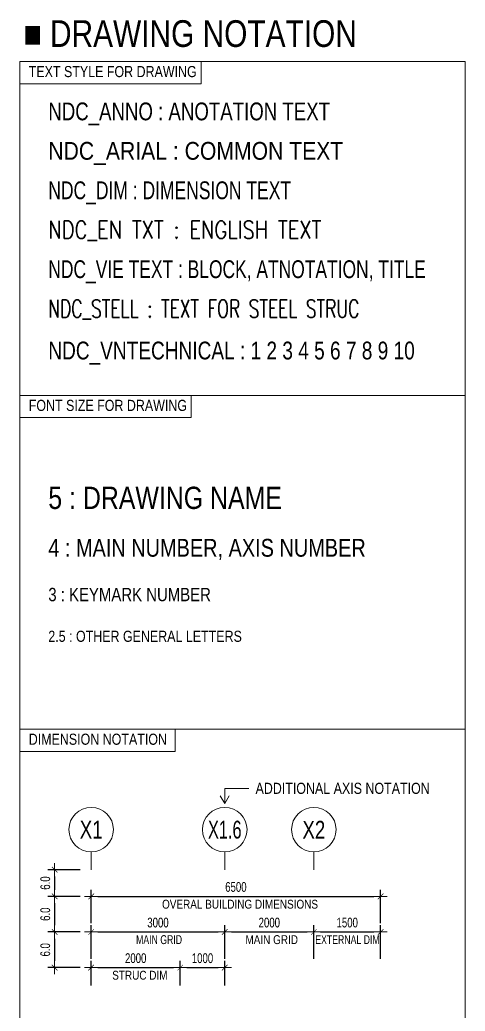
# Model space of a CAD drawing. Header units: millimetres. Extents: x -642477 to 1168880, y -27982 to 330379.
# Drawn here: x -498900 to -488900, y 68338 to 90611 of the extents above; entities that cross this region are included whole.
import ezdxf
from ezdxf.enums import TextEntityAlignment as Align

# ---------------------------------------------------------------- set-up
doc = ezdxf.new("R2010")
doc.units = ezdxf.units.MM
doc.linetypes.add('CENTER2', pattern=[1.125, 0.75, -0.125, 0.125, -0.125])
doc.layers.get('Defpoints').update_dxf_attribs({"color": 151, "lineweight": 9})
for name, color, linetype, lineweight in [('NDC_FRAME', 7, 'Continuous', 20), ('NDC_S_ANNO', 7, 'Continuous', 20), ('NDC_S_AXIS', 5, 'CENTER2', 13), ('NDC_S_DIM', 1, 'Continuous', 15), ('NDC_S_SYMBOL', 1, 'Continuous', 15), ('NDC_S_TEXT SYMBOL', 7, 'Continuous', 20), ('NDC_S_VN TEXT', 7, 'Continuous', 20)]:
    doc.layers.add(name, color=color, linetype=linetype, lineweight=lineweight)
doc.styles.add('NDC_ANNO', font='', dxfattribs={"width": 0.8})
doc.styles.add('NDC_ARIAL', font='arial.ttf', dxfattribs={"width": 0.85})
doc.styles.add('NDC_DIM', font='', dxfattribs={"width": 0.75})
doc.styles.add('NDC_EN TXT', font='romans.shx', dxfattribs={"width": 0.8})
doc.styles.add('NDC_STEEL', font='romans.shx', dxfattribs={"width": 0.8})
doc.styles.add('NDC_VIE TXT', font='arial.ttf', dxfattribs={"width": 0.8})
doc.styles.add('NDC_VNTEKNICAL', font='', dxfattribs={"width": 0.8})
doc.styles.get('NDC_ANNO').set_extended_font_data('Dotum')
doc.styles.get('NDC_DIM').set_extended_font_data('Dotum')
doc.styles.get('NDC_VNTEKNICAL').set_extended_font_data('.VnTeknical')
doc.dimstyles.new('NDC_dim_100', dxfattribs={"dimscale": 100, "dimtxt": 2.2, "dimasz": 1.5, "dimexe": 1.5, "dimexo": 2.5, "dimgap": 1, "dimtad": 1, "dimdec": 0, "dimzin": 0, "dimdsep": 46, "dimtxsty": 'NDC_DIM', "dimblk": 'DIMMARK', "dimcen": 0.09, "dimdle": 1.2, "dimclrd": 1, "dimclre": 1, "dimclrt": 3, "dimadec": 0, "dimazin": 0, "dimtfac": 1, "dimtdec": 0, "dimtix": 1, "dimtofl": 0, "dimtmove": 0, "dimatfit": 3, "dimfxl": 6, "dimfxlon": 1, "dimtolj": 1, "dimtzin": 0, "dimarcsym": 0})

# ---------------------------------------------------------------- blocks, each defined once
blk = doc.blocks.new('DIMMARK')
at = {"layer": 'NDC_S_DIM', "color": 1}
blk.add_line((-1.5, 0), (1, 0), dxfattribs=at)
at = {"layer": 'NDC_S_DIM', "color": 2, "const_width": 0.1}
blk.add_lwpolyline([(-0.42, -0.42), (0.42, 0.42)], dxfattribs=at)
blk = doc.blocks.new('*D177')
at = {"layer": 'Defpoints', "color": 0, "transparency": 16777216}
for p in [(-495298, 69317), (-497298, 68662), (-495298, 68662)]:
    blk.add_point(p, dxfattribs=at)
at = {"layer": 'NDC_S_DIM', "color": 1, "lineweight": -2, "transparency": 16777216}
for p, q in [((-497298, 68912), (-497298, 69467)), ((-497148, 69317), (-495448, 69317)), ((-495298, 68912), (-495298, 69467))]:
    blk.add_line(p, q, dxfattribs=at)
at = {"layer": 'NDC_S_DIM', "color": 1, "lineweight": -2, "transparency": 16777216, "xscale": 150, "yscale": 150, "zscale": 150, "rotation": 180}
blk.add_blockref('DIMMARK', (-497298, 69317), dxfattribs=at)
at = {"layer": 'NDC_S_DIM', "color": 1, "lineweight": -2, "transparency": 16777216, "xscale": 150, "yscale": 150, "zscale": 150}
blk.add_blockref('DIMMARK', (-495298, 69317), dxfattribs=at)
at = {"layer": 'NDC_S_DIM', "color": 3, "transparency": 16777216, "insert": (-496298, 69528), "char_height": 220, "attachment_point": 5, "style": 'NDC_DIM'}
blk.add_mtext('\\A1;2000', dxfattribs=at)
blk = doc.blocks.new('*D178')
at = {"layer": 'Defpoints', "color": 0, "transparency": 16777216}
for p in [(-494298, 70117), (-497298, 68662), (-494298, 68662)]:
    blk.add_point(p, dxfattribs=at)
at = {"layer": 'NDC_S_DIM', "color": 1, "lineweight": -2, "transparency": 16777216}
for p, q in [((-497298, 69517), (-497298, 70267)), ((-494298, 69517), (-494298, 70267)), ((-497148, 70117), (-494448, 70117))]:
    blk.add_line(p, q, dxfattribs=at)
at = {"layer": 'NDC_S_DIM', "color": 1, "lineweight": -2, "transparency": 16777216, "xscale": 150, "yscale": 150, "zscale": 150, "rotation": 180}
blk.add_blockref('DIMMARK', (-497298, 70117), dxfattribs=at)
at = {"layer": 'NDC_S_DIM', "color": 1, "lineweight": -2, "transparency": 16777216, "xscale": 150, "yscale": 150, "zscale": 150}
blk.add_blockref('DIMMARK', (-494298, 70117), dxfattribs=at)
at = {"layer": 'NDC_S_DIM', "color": 3, "transparency": 16777216, "insert": (-495798, 70328), "char_height": 220, "attachment_point": 5, "style": 'NDC_DIM'}
blk.add_mtext('\\A1;3000', dxfattribs=at)
blk = doc.blocks.new('*D179')
at = {"layer": 'Defpoints', "color": 0, "transparency": 16777216}
for p in [(-490798, 70917), (-497298, 68662), (-490798, 68662)]:
    blk.add_point(p, dxfattribs=at)
at = {"layer": 'NDC_S_DIM', "color": 1, "lineweight": -2, "transparency": 16777216}
for p, q in [((-497298, 70317), (-497298, 71067)), ((-490798, 70317), (-490798, 71067)), ((-497148, 70917), (-490948, 70917))]:
    blk.add_line(p, q, dxfattribs=at)
at = {"layer": 'NDC_S_DIM', "color": 1, "lineweight": -2, "transparency": 16777216, "xscale": 150, "yscale": 150, "zscale": 150, "rotation": 180}
blk.add_blockref('DIMMARK', (-497298, 70917), dxfattribs=at)
at = {"layer": 'NDC_S_DIM', "color": 1, "lineweight": -2, "transparency": 16777216, "xscale": 150, "yscale": 150, "zscale": 150}
blk.add_blockref('DIMMARK', (-490798, 70917), dxfattribs=at)
at = {"layer": 'NDC_S_DIM', "color": 3, "transparency": 16777216, "insert": (-494048, 71128), "char_height": 220, "attachment_point": 5, "style": 'NDC_DIM'}
blk.add_mtext('\\A1;6500', dxfattribs=at)
blk = doc.blocks.new('*D180')
at = {"layer": 'Defpoints', "color": 0, "transparency": 16777216}
for p in [(-497298, 70117), (-498118, 69317), (-497298, 69317)]:
    blk.add_point(p, dxfattribs=at)
at = {"layer": 'NDC_S_DIM', "color": 1, "lineweight": -2, "transparency": 16777216}
for p, q in [((-497548, 70117), (-498268, 70117)), ((-498118, 69967), (-498118, 69467)), ((-497548, 69317), (-498268, 69317))]:
    blk.add_line(p, q, dxfattribs=at)
at = {"layer": 'NDC_S_DIM', "color": 1, "lineweight": -2, "transparency": 16777216, "xscale": 150, "yscale": 150, "zscale": 150}
for p, rotation in [((-498118, 70117), 90), ((-498118, 69317), 270)]:
    blk.add_blockref('DIMMARK', p, dxfattribs=dict(at, rotation=rotation))
at = {"layer": 'NDC_S_DIM', "color": 3, "transparency": 16777216, "insert": (-498328, 69717), "char_height": 220, "attachment_point": 5, "rotation": 90, "style": 'NDC_DIM'}
blk.add_mtext('\\A1;6.0', dxfattribs=at)
blk = doc.blocks.new('*D181')
at = {"layer": 'Defpoints', "color": 0, "transparency": 16777216}
for p in [(-497298, 70917), (-498118, 70117), (-497298, 70117)]:
    blk.add_point(p, dxfattribs=at)
at = {"layer": 'NDC_S_DIM', "color": 1, "lineweight": -2, "transparency": 16777216}
for p, q in [((-497548, 70917), (-498268, 70917)), ((-498118, 70767), (-498118, 70267)), ((-497548, 70117), (-498268, 70117))]:
    blk.add_line(p, q, dxfattribs=at)
at = {"layer": 'NDC_S_DIM', "color": 1, "lineweight": -2, "transparency": 16777216, "xscale": 150, "yscale": 150, "zscale": 150}
for p, rotation in [((-498118, 70917), 90), ((-498118, 70117), 270)]:
    blk.add_blockref('DIMMARK', p, dxfattribs=dict(at, rotation=rotation))
at = {"layer": 'NDC_S_DIM', "color": 3, "transparency": 16777216, "insert": (-498328, 70517), "char_height": 220, "attachment_point": 5, "rotation": 90, "style": 'NDC_DIM'}
blk.add_mtext('\\A1;6.0', dxfattribs=at)
blk = doc.blocks.new('*D182')
at = {"layer": 'Defpoints', "color": 0, "transparency": 16777216}
for p in [(-492298, 70117), (-494298, 68662), (-492298, 68662)]:
    blk.add_point(p, dxfattribs=at)
at = {"layer": 'NDC_S_DIM', "color": 1, "lineweight": -2, "transparency": 16777216}
for p, q in [((-494298, 69517), (-494298, 70267)), ((-492298, 69517), (-492298, 70267)), ((-494148, 70117), (-492448, 70117))]:
    blk.add_line(p, q, dxfattribs=at)
at = {"layer": 'NDC_S_DIM', "color": 1, "lineweight": -2, "transparency": 16777216, "xscale": 150, "yscale": 150, "zscale": 150, "rotation": 180}
blk.add_blockref('DIMMARK', (-494298, 70117), dxfattribs=at)
at = {"layer": 'NDC_S_DIM', "color": 1, "lineweight": -2, "transparency": 16777216, "xscale": 150, "yscale": 150, "zscale": 150}
blk.add_blockref('DIMMARK', (-492298, 70117), dxfattribs=at)
at = {"layer": 'NDC_S_DIM', "color": 3, "transparency": 16777216, "insert": (-493298, 70328), "char_height": 220, "attachment_point": 5, "style": 'NDC_DIM'}
blk.add_mtext('\\A1;2000', dxfattribs=at)
blk = doc.blocks.new('*D183')
at = {"layer": 'Defpoints', "color": 0, "transparency": 16777216}
for p in [(-490798, 70117), (-492298, 68662), (-490798, 68662)]:
    blk.add_point(p, dxfattribs=at)
at = {"layer": 'NDC_S_DIM', "color": 1, "lineweight": -2, "transparency": 16777216}
for p, q in [((-492298, 69517), (-492298, 70267)), ((-490798, 69517), (-490798, 70267)), ((-492148, 70117), (-490948, 70117))]:
    blk.add_line(p, q, dxfattribs=at)
at = {"layer": 'NDC_S_DIM', "color": 1, "lineweight": -2, "transparency": 16777216, "xscale": 150, "yscale": 150, "zscale": 150, "rotation": 180}
blk.add_blockref('DIMMARK', (-492298, 70117), dxfattribs=at)
at = {"layer": 'NDC_S_DIM', "color": 1, "lineweight": -2, "transparency": 16777216, "xscale": 150, "yscale": 150, "zscale": 150}
blk.add_blockref('DIMMARK', (-490798, 70117), dxfattribs=at)
at = {"layer": 'NDC_S_DIM', "color": 3, "transparency": 16777216, "insert": (-491548, 70328), "char_height": 220, "attachment_point": 5, "style": 'NDC_DIM'}
blk.add_mtext('\\A1;1500', dxfattribs=at)
blk = doc.blocks.new('*D184')
at = {"layer": 'Defpoints', "color": 0, "transparency": 16777216}
for p in [(-494298, 69317), (-495298, 68662), (-494298, 68662)]:
    blk.add_point(p, dxfattribs=at)
at = {"layer": 'NDC_S_DIM', "color": 1, "lineweight": -2, "transparency": 16777216}
for p, q in [((-495298, 68912), (-495298, 69467)), ((-495148, 69317), (-494448, 69317)), ((-494298, 68912), (-494298, 69467))]:
    blk.add_line(p, q, dxfattribs=at)
at = {"layer": 'NDC_S_DIM', "color": 1, "lineweight": -2, "transparency": 16777216, "xscale": 150, "yscale": 150, "zscale": 150, "rotation": 180}
blk.add_blockref('DIMMARK', (-495298, 69317), dxfattribs=at)
at = {"layer": 'NDC_S_DIM', "color": 1, "lineweight": -2, "transparency": 16777216, "xscale": 150, "yscale": 150, "zscale": 150}
blk.add_blockref('DIMMARK', (-494298, 69317), dxfattribs=at)
at = {"layer": 'NDC_S_DIM', "color": 3, "transparency": 16777216, "insert": (-494798, 69528), "char_height": 220, "attachment_point": 5, "style": 'NDC_DIM'}
blk.add_mtext('\\A1;1000', dxfattribs=at)
blk = doc.blocks.new('*D185')
at = {"layer": 'Defpoints', "color": 0, "transparency": 16777216}
for p in [(-497298, 71517), (-498118, 70917), (-497298, 70917)]:
    blk.add_point(p, dxfattribs=at)
at = {"layer": 'NDC_S_DIM', "color": 1, "lineweight": -2, "transparency": 16777216}
for p, q in [((-497548, 71517), (-498268, 71517)), ((-498118, 71367), (-498118, 71067)), ((-497548, 70917), (-498268, 70917))]:
    blk.add_line(p, q, dxfattribs=at)
at = {"layer": 'NDC_S_DIM', "color": 1, "lineweight": -2, "transparency": 16777216, "xscale": 150, "yscale": 150, "zscale": 150}
for p, rotation in [((-498118, 71517), 90), ((-498118, 70917), 270)]:
    blk.add_blockref('DIMMARK', p, dxfattribs=dict(at, rotation=rotation))
at = {"layer": 'NDC_S_DIM', "color": 3, "transparency": 16777216, "insert": (-498328, 71217), "char_height": 220, "attachment_point": 5, "rotation": 90, "style": 'NDC_DIM'}
blk.add_mtext('\\A1;6.0', dxfattribs=at)
blk = doc.blocks.new('*U198')
at = {"layer": 'NDC_S_SYMBOL'}
blk.add_line((0, -5), (0, -9), dxfattribs=at)
blk.add_circle((0, 0), 5, dxfattribs=at)
at = {"layer": 'NDC_S_TEXT SYMBOL', "color": 7, "style": 'NDC_ANNO', "width": 0.8}
blk.add_attdef('GRID', text='', height=4, rotation=180, dxfattribs=at).set_placement((0, 0), align=Align.MIDDLE)

msp = doc.modelspace()

# ---------------------------------------------------------------- linework, layer by layer
at = {"layer": 'NDC_FRAME'}
for p, q in [((-498899.7, 89673.3), (-498899.7, 59673.3)), ((-498899.7, 89673.3), (-488899.7, 89673.3)), ((-494830.7, 89173.3), (-494830.7, 89673.3)), ((-488899.7, 89673.3), (-488899.7, 59673.3)), ((-498899.7, 89173.3), (-494830.7, 89173.3)), ((-498899.7, 82173.3), (-488899.7, 82173.3)), ((-495050.4, 81673.3), (-495050.4, 82173.3)), ((-498899.7, 81673.3), (-495050.4, 81673.3)), ((-498899.7, 74673.3), (-488899.7, 74673.3)), ((-495409.2, 74173.3), (-495409.2, 74673.3)), ((-498899.7, 74173.3), (-495409.2, 74173.3))]:
    msp.add_line(p, q, dxfattribs=at)
at = {"layer": 'NDC_S_ANNO'}
for p, q in [((-494297.7, 73342.2), (-493754.7, 73342.2)), ((-494297.7, 73006.1), (-494297.7, 73342.2)), ((-494297.7, 73006.1), (-494397.7, 73179.3)), ((-494297.7, 73006.1), (-494197.7, 73179.3))]:
    msp.add_line(p, q, dxfattribs=at)

# ---------------------------------------------------------------- block references
at = {"layer": 'NDC_S_AXIS'}
ref = msp.add_blockref('*U198', (-497297.7, 72417.4), dxfattribs=dict(at, xscale=100, yscale=100, zscale=100))
ref.add_attrib('GRID', 'X1', dxfattribs={"layer": 'NDC_S_TEXT SYMBOL', "color": 7, "height": 400, "style": 'NDC_ANNO', "width": 0.8}).set_placement((-497297.7, 72417.4), align=Align.MIDDLE)
ref = msp.add_blockref('*U198', (-494297.7, 72417.4), dxfattribs=dict(at, xscale=100, yscale=100, zscale=100))
ref.add_attrib('GRID', 'X1.6', dxfattribs={"layer": 'NDC_S_TEXT SYMBOL', "color": 7, "height": 400, "style": 'NDC_ANNO', "width": 0.7}).set_placement((-494297.7, 72417.4), align=Align.MIDDLE)
ref = msp.add_blockref('*U198', (-492297.7, 72417.4), dxfattribs=dict(at, xscale=100, yscale=100, zscale=100))
ref.add_attrib('GRID', 'X2', dxfattribs={"layer": 'NDC_S_TEXT SYMBOL', "color": 7, "height": 400, "style": 'NDC_ANNO', "width": 0.8}).set_placement((-492297.7, 72417.4), align=Align.MIDDLE)

# ---------------------------------------------------------------- texts
at = {"layer": 'NDC_S_VN TEXT', "color": 3, "style": 'NDC_VIE TXT'}
for s, height, width, p in [('■ DRAWING NOTATION', 600, 0.8, (-498813.5, 90301.8)), ('TEXT STYLE FOR DRAWING', 250, 0.8, (-498699.7, 89448.3)), ('FONT SIZE FOR DRAWING', 250, 0.8, (-498699.7, 81948.3)), ('DIMENSION NOTATION', 250, 0.8, (-498699.7, 74448.3)), ('ADDITIONAL AXIS NOTATION', 250, 0.8, (-493606.9, 73344.8)), ('OVERAL BUILDING DIMENSIONS', 200, 0.8, (-495706.2, 70741.4)), ('MAIN GRID', 200, 0.7, (-496289, 69945.4)), ('MAIN GRID', 200, 0.8, (-493833.7, 69945.4)), ('EXTERNAL DIM', 200, 0.7, (-492265.7, 69945.4)), ('STRUC DIM', 200, 0.8, (-496825.1, 69145.4))]:
    msp.add_text(s, height=height, dxfattribs=dict(at, width=width)).set_placement(p, align=Align.MIDDLE_LEFT)
at = {"layer": 'NDC_S_VN TEXT'}
for s, height, style, width, p in [('NDC_ANNO : ANOTATION TEXT', 400, 'NDC_ANNO', 0.8, (-498260.4, 88553.3)), ('NDC_ARIAL : COMMON TEXT ', 400, 'NDC_ARIAL', 0.85, (-498260.4, 87667)), ('NDC_DIM : DIMENSION TEXT', 400, 'NDC_DIM', 0.75, (-498260.4, 86780.7)), ('NDC_EN TXT : ENGLISH TEXT', 400, 'NDC_EN TXT', 0.8, (-498260.4, 85894.4)), ('NDC_VIE TEXT : BLOCK, ATNOTATION, TITLE', 400, 'NDC_VIE TXT', 0.7, (-498260.4, 85008.2)), ('NDC_STELL : TEXT FOR STEEL STRUC', 400, 'NDC_STEEL', 0.7, (-498260.4, 84121.9)), ('NDC_VNTECHNICAL : 1 2 3 4 5 6 7 8 9 10', 400, 'NDC_VNTEKNICAL', 0.8, (-498260.4, 83181)), ('5 : DRAWING NAME', 500, 'NDC_VIE TXT', 0.8, (-498260.4, 79871.1)), ('4 : MAIN NUMBER, AXIS NUMBER', 400, 'NDC_VIE TXT', 0.8, (-498260.4, 78749)), ('3 : KEYMARK NUMBER', 300, 'NDC_VIE TXT', 0.8, (-498260.4, 77698.6)), ('2.5 : OTHER GENERAL LETTERS', 250, 'NDC_VIE TXT', 0.8, (-498260.4, 76760.8))]:
    msp.add_text(s, height=height, dxfattribs=dict(at, style=style, width=width)).set_placement(p, align=Align.MIDDLE_LEFT)

# ---------------------------------------------------------------- dimensions: what is measured, and where the dimension line sits
at = {"layer": 'NDC_S_DIM'}
for base, p1, p2, picture, middle in [((-498117.7, 70917.4), (-497297.7, 71517.4), (-497297.7, 70917.4), '*D185', (-498327.8, 71217.4)), ((-498117.7, 70117.4), (-497297.7, 70917.4), (-497297.7, 70117.4), '*D181', (-498327.8, 70517.4)), ((-498117.7, 69317.4), (-497297.7, 70117.4), (-497297.7, 69317.4), '*D180', (-498327.8, 69717.4))]:
    dim = msp.add_linear_dim(base=base, p1=p1, p2=p2, angle=270, text='6.0', dimstyle='NDC_dim_100', dxfattribs=at)
    dim.commit()
    dim.dimension.update_dxf_attribs({"geometry": picture, "text_midpoint": middle})
for base, p1, p2, picture, middle in [((-490797.7, 70917.4), (-497297.7, 68661.6), (-490797.7, 68661.6), '*D179', (-494047.7, 71127.6)), ((-494297.7, 70117.4), (-497297.7, 68661.6), (-494297.7, 68661.6), '*D178', (-495797.7, 70327.6)), ((-492297.7, 70117.4), (-494297.7, 68661.6), (-492297.7, 68661.6), '*D182', (-493297.7, 70327.6)), ((-490797.7, 70117.4), (-492297.7, 68661.6), (-490797.7, 68661.6), '*D183', (-491547.7, 70327.6)), ((-495297.7, 69317.4), (-497297.7, 68661.6), (-495297.7, 68661.6), '*D177', (-496297.7, 69527.6)), ((-494297.7, 69317.4), (-495297.7, 68661.6), (-494297.7, 68661.6), '*D184', (-494797.7, 69527.6))]:
    dim = msp.add_linear_dim(base=base, p1=p1, p2=p2, dimstyle='NDC_dim_100', dxfattribs=at)
    dim.commit()
    dim.dimension.update_dxf_attribs({"geometry": picture, "text_midpoint": middle})

doc.saveas('drawing.dxf')
